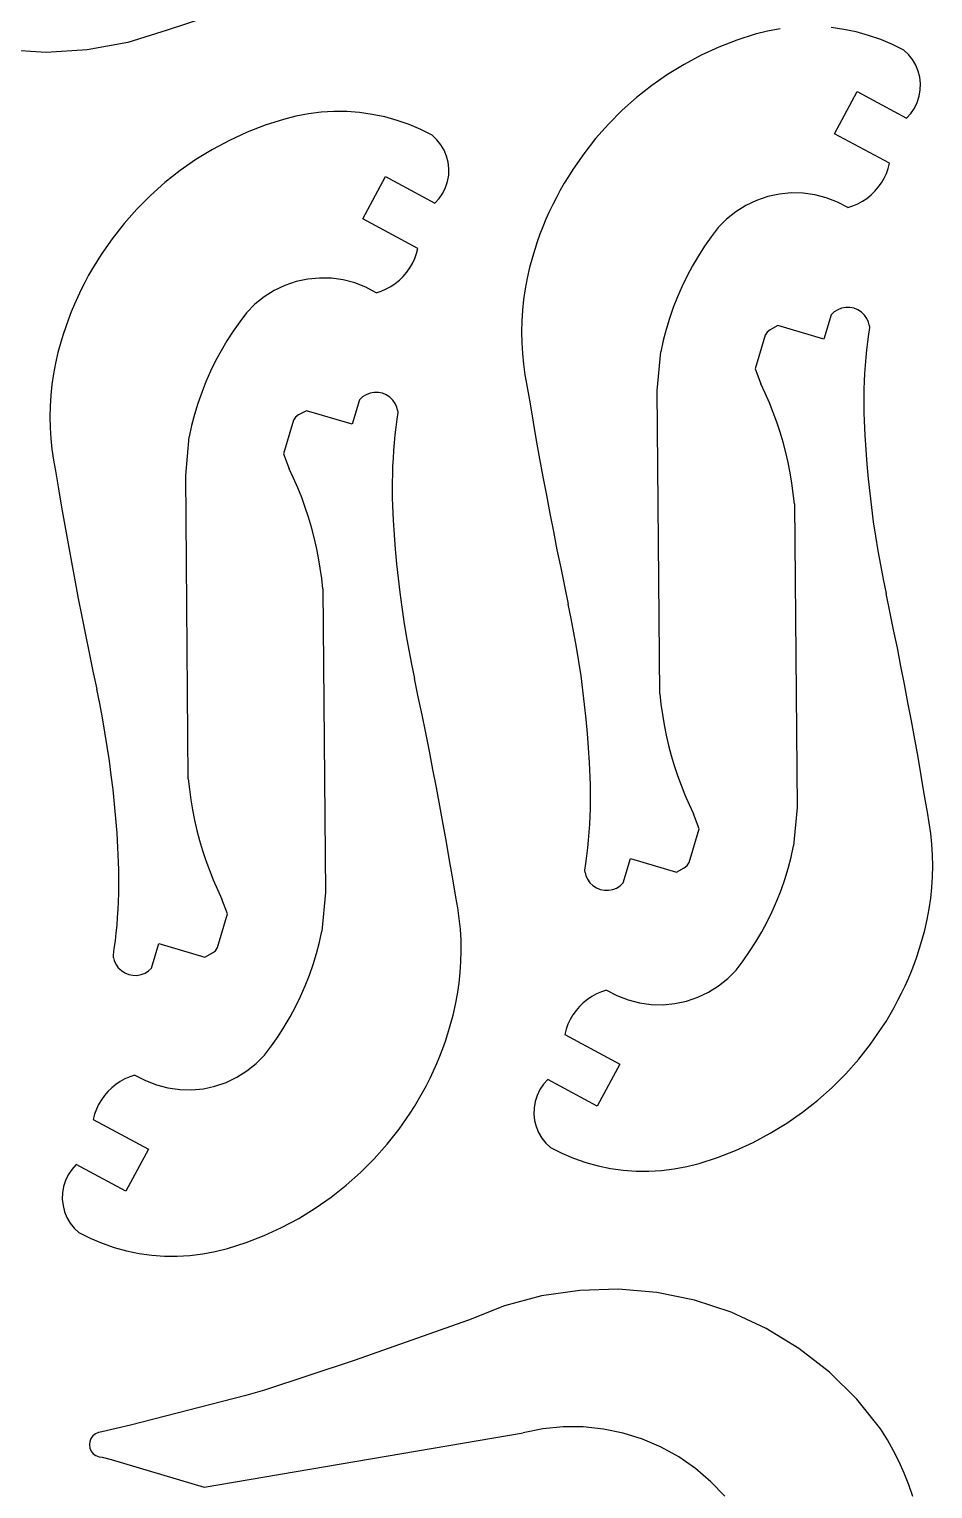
# Model space of a CAD drawing. Extents: x -3998 to 3998, y -3549 to 3549.
# Drawn here: x -1279.8 to -996.5, y -569.6 to -112.1 of the extents above; entities that cross this region are included whole.
import ezdxf

# ---------------------------------------------------------------- set-up
doc = ezdxf.new("R2010")
doc.units = 0
doc.header["$MEASUREMENT"] = 0
doc.layers.get('0').update_dxf_attribs({"linetype": 'CONTINUOUS'})

msp = doc.modelspace()

# ---------------------------------------------------------------- linework, layer by layer
for p, q in [((-1224.11, -108.33), (-1236.61, -112.39)), ((-1236.61, -112.39), (-1248.93, -116.24)), ((-1052.23, -113.68), (-1058, -115.53)), ((-1048.35, -112.68), (-1052.23, -113.68)), ((-1044.41, -111.94), (-1048.35, -112.68)), ((-1024.44, -112.12), (-1028.41, -111.56)), ((-1020.52, -112.93), (-1024.44, -112.12)), ((-1016.65, -114), (-1020.52, -112.93)), ((-1012.86, -115.31), (-1016.65, -114)), ((-1274.52, -119.35), (-1287.41, -118.56)), ((-1261.63, -118.57), (-1274.52, -119.35)), ((-1248.93, -116.24), (-1261.63, -118.57)), ((-1063.65, -117.73), (-1069.16, -120.25)), ((-1058, -115.53), (-1063.65, -117.73)), ((-1009.17, -116.87), (-1012.86, -115.31)), ((-1005.58, -118.67), (-1009.17, -116.87)), ((-1004.13, -120.05), (-1005.58, -118.67)), ((-1074.51, -123.1), (-1079.68, -126.26)), ((-1069.16, -120.25), (-1074.51, -123.1)), ((-1002.88, -121.62), (-1004.13, -120.05)), ((-1001.87, -123.34), (-1002.88, -121.62)), ((-1001.11, -125.19), (-1001.87, -123.34)), ((-1079.68, -126.26), (-1084.65, -129.72)), ((-1000.61, -127.13), (-1001.11, -125.19)), ((-1000.4, -129.12), (-1000.61, -127.13)), ((-1084.65, -129.72), (-1089.41, -133.48)), ((-1027.38, -144.83), (-1020.28, -131.62)), ((-1020.28, -131.62), (-1004.75, -139.95)), ((-1000.8, -133.1), (-1000.46, -131.13)), ((-1000.46, -131.13), (-1000.4, -129.12)), ((-1089.41, -133.48), (-1093.94, -137.5)), ((-1003.41, -138.47), (-1002.29, -136.81)), ((-1002.29, -136.81), (-1001.41, -135)), ((-1001.41, -135), (-1000.8, -133.1)), ((-1200.09, -140.34), (-1205.86, -142.19)), ((-1196.21, -139.34), (-1200.09, -140.34)), ((-1192.27, -138.6), (-1196.21, -139.34)), ((-1188.29, -138.11), (-1192.27, -138.6)), ((-1184.28, -137.89), (-1188.29, -138.11)), ((-1180.27, -137.92), (-1184.28, -137.89)), ((-1176.27, -138.22), (-1180.27, -137.92)), ((-1172.3, -138.78), (-1176.27, -138.22)), ((-1168.37, -139.59), (-1172.3, -138.78)), ((-1164.51, -140.66), (-1168.37, -139.59)), ((-1160.72, -141.97), (-1164.51, -140.66)), ((-1098.22, -141.79), (-1102.24, -146.33)), ((-1093.94, -137.5), (-1098.22, -141.79)), ((-1004.75, -139.95), (-1003.41, -138.47)), ((-1211.51, -144.39), (-1217.02, -146.91)), ((-1205.86, -142.19), (-1211.51, -144.39)), ((-1157.02, -143.53), (-1160.72, -141.97)), ((-1153.44, -145.33), (-1157.02, -143.53)), ((-1151.99, -146.71), (-1153.44, -145.33)), ((-1102.24, -146.33), (-1105.98, -151.1)), ((-1010.08, -154.11), (-1027.38, -144.83)), ((-1222.37, -149.76), (-1227.54, -152.92)), ((-1217.02, -146.91), (-1222.37, -149.76)), ((-1150.74, -148.28), (-1151.99, -146.71)), ((-1149.73, -150), (-1150.74, -148.28)), ((-1148.97, -151.85), (-1149.73, -150)), ((-1227.54, -152.92), (-1232.51, -156.38)), ((-1148.47, -153.79), (-1148.97, -151.85)), ((-1148.25, -155.78), (-1148.47, -153.79)), ((-1105.98, -151.1), (-1109.43, -156.08)), ((-1010.51, -155.73), (-1010.08, -154.11)), ((-1232.51, -156.38), (-1237.27, -160.14)), ((-1175.23, -171.49), (-1168.14, -158.27)), ((-1168.14, -158.27), (-1152.6, -166.61)), ((-1149.27, -161.66), (-1148.66, -159.76)), ((-1148.66, -159.76), (-1148.31, -157.79)), ((-1148.31, -157.79), (-1148.25, -155.78)), ((-1110.79, -158.21), (-1112.1, -160.37)), ((-1109.43, -156.08), (-1110.79, -158.21)), ((-1012.63, -160.25), (-1011.79, -158.81)), ((-1011.79, -158.81), (-1011.08, -157.3)), ((-1011.08, -157.3), (-1010.51, -155.73)), ((-1241.8, -164.16), (-1246.08, -168.45)), ((-1237.27, -160.14), (-1241.8, -164.16)), ((-1151.26, -165.13), (-1150.15, -163.46)), ((-1150.15, -163.46), (-1149.27, -161.66)), ((-1113.35, -162.56), (-1114.55, -164.79)), ((-1112.1, -160.37), (-1113.35, -162.56)), ((-1048.26, -164.54), (-1051.78, -165.74)), ((-1044.62, -163.76), (-1048.26, -164.54)), ((-1040.92, -163.41), (-1044.62, -163.76)), ((-1037.2, -163.49), (-1040.92, -163.41)), ((-1033.52, -164), (-1037.2, -163.49)), ((-1029.92, -164.93), (-1033.52, -164)), ((-1017.19, -165.09), (-1015.89, -164.04)), ((-1015.89, -164.04), (-1014.69, -162.88)), ((-1014.69, -162.88), (-1013.6, -161.61)), ((-1013.6, -161.61), (-1012.63, -160.25)), ((-1246.08, -168.45), (-1250.1, -172.99)), ((-1152.6, -166.61), (-1151.26, -165.13)), ((-1115.69, -167.04), (-1116.78, -169.33)), ((-1114.55, -164.79), (-1115.69, -167.04)), ((-1055.14, -167.33), (-1058.29, -169.31)), ((-1051.78, -165.74), (-1055.14, -167.33)), ((-1026.45, -166.27), (-1029.92, -164.93)), ((-1023.17, -168.01), (-1026.45, -166.27)), ((-1023.17, -168.01), (-1021.58, -167.49)), ((-1021.58, -167.49), (-1020.05, -166.82)), ((-1020.05, -166.82), (-1018.58, -166.02)), ((-1018.58, -166.02), (-1017.19, -165.09)), ((-1250.1, -172.99), (-1253.84, -177.76)), ((-1157.94, -180.77), (-1175.23, -171.49)), ((-1117.8, -171.63), (-1118.77, -173.97)), ((-1116.78, -169.33), (-1117.8, -171.63)), ((-1061.19, -171.64), (-1063.8, -174.28)), ((-1058.29, -169.31), (-1061.19, -171.64)), ((-1253.84, -177.76), (-1257.29, -182.74)), ((-1119.68, -176.33), (-1120.53, -178.71)), ((-1118.77, -173.97), (-1119.68, -176.33)), ((-1065.98, -177.15), (-1068.05, -180.1)), ((-1063.8, -174.28), (-1065.98, -177.15)), ((-1257.29, -182.74), (-1258.65, -184.87)), ((-1158.94, -183.96), (-1158.37, -182.39)), ((-1158.37, -182.39), (-1157.94, -180.77)), ((-1121.32, -181.11), (-1122.05, -183.53)), ((-1120.53, -178.71), (-1121.32, -181.11)), ((-1068.05, -180.1), (-1070.01, -183.13)), ((-1259.96, -187.03), (-1261.21, -189.22)), ((-1258.65, -184.87), (-1259.96, -187.03)), ((-1161.46, -188.27), (-1160.49, -186.91)), ((-1160.49, -186.91), (-1159.65, -185.47)), ((-1159.65, -185.47), (-1158.94, -183.96)), ((-1122.95, -186.8), (-1123.71, -190.1)), ((-1122.05, -183.53), (-1122.95, -186.8)), ((-1071.84, -186.24), (-1073.54, -189.41)), ((-1070.01, -183.13), (-1071.84, -186.24)), ((-1262.41, -191.45), (-1263.55, -193.7)), ((-1261.21, -189.22), (-1262.41, -191.45)), ((-1196.11, -191.2), (-1199.64, -192.4)), ((-1192.48, -190.42), (-1196.11, -191.2)), ((-1188.78, -190.07), (-1192.48, -190.42)), ((-1185.06, -190.15), (-1188.78, -190.07)), ((-1181.38, -190.66), (-1185.06, -190.15)), ((-1177.78, -191.59), (-1181.38, -190.66)), ((-1174.31, -192.93), (-1177.78, -191.59)), ((-1166.44, -192.68), (-1165.05, -191.75)), ((-1165.05, -191.75), (-1163.75, -190.7)), ((-1163.75, -190.7), (-1162.55, -189.54)), ((-1162.55, -189.54), (-1161.46, -188.27)), ((-1123.71, -190.1), (-1124.34, -193.44)), ((-1073.54, -189.41), (-1075.12, -192.65)), ((-1264.63, -195.98), (-1265.66, -198.29)), ((-1263.55, -193.7), (-1264.63, -195.98)), ((-1206.14, -195.97), (-1209.04, -198.29)), ((-1202.99, -193.99), (-1206.14, -195.97)), ((-1199.64, -192.4), (-1202.99, -193.99)), ((-1171.02, -194.67), (-1174.31, -192.93)), ((-1171.02, -194.67), (-1169.44, -194.14)), ((-1169.44, -194.14), (-1167.9, -193.48)), ((-1167.9, -193.48), (-1166.44, -192.68)), ((-1124.34, -193.44), (-1124.83, -196.79)), ((-1076.57, -195.96), (-1077.89, -199.31)), ((-1075.12, -192.65), (-1076.57, -195.96)), ((-1266.63, -200.63), (-1267.54, -202.99)), ((-1265.66, -198.29), (-1266.63, -200.63)), ((-1211.65, -200.94), (-1213.84, -203.81)), ((-1209.04, -198.29), (-1211.65, -200.94)), ((-1125.19, -200.17), (-1125.4, -203.56)), ((-1124.83, -196.79), (-1125.19, -200.17)), ((-1077.89, -199.31), (-1079.08, -202.72)), ((-1027.44, -200.68), (-1028.4, -201.58)), ((-1026.33, -199.99), (-1027.44, -200.68)), ((-1025.11, -199.51), (-1026.33, -199.99)), ((-1023.82, -199.28), (-1025.11, -199.51)), ((-1022.5, -199.29), (-1023.82, -199.28)), ((-1021.22, -199.55), (-1022.5, -199.29)), ((-1020, -200.04), (-1021.22, -199.55)), ((-1018.91, -200.76), (-1020, -200.04)), ((-1017.96, -201.67), (-1018.91, -200.76)), ((-1268.39, -205.36), (-1269.18, -207.77)), ((-1267.54, -202.99), (-1268.39, -205.36)), ((-1213.84, -203.81), (-1215.91, -206.76)), ((-1125.4, -203.56), (-1125.47, -206.95)), ((-1079.08, -202.72), (-1080.13, -206.16)), ((-1045.06, -204.99), (-1047.54, -206.34)), ((-1030.67, -209.25), (-1045.06, -204.99)), ((-1028.4, -201.58), (-1030.67, -209.25)), ((-1017.2, -202.74), (-1017.96, -201.67)), ((-1016.66, -203.93), (-1017.2, -202.74)), ((-1016.41, -205.6), (-1016.71, -207.65)), ((-1016.45, -204.82), (-1016.66, -203.93)), ((-1016.45, -204.82), (-1016.41, -205.6)), ((-1269.9, -210.18), (-1270.81, -213.46)), ((-1269.18, -207.77), (-1269.9, -210.18)), ((-1217.86, -209.79), (-1219.69, -212.9)), ((-1215.91, -206.76), (-1217.86, -209.79)), ((-1125.47, -206.95), (-1125.41, -210.34)), ((-1125.41, -210.34), (-1125.2, -213.73)), ((-1081.04, -209.65), (-1081.81, -213.17)), ((-1080.13, -206.16), (-1081.04, -209.65)), ((-1049.07, -207.97), (-1052.19, -218.52)), ((-1048.47, -207), (-1049.07, -207.97)), ((-1047.54, -206.34), (-1048.47, -207)), ((-1017.03, -210.11), (-1017.31, -212.57)), ((-1016.71, -207.65), (-1017.03, -210.11)), ((-1270.81, -213.46), (-1271.57, -216.76)), ((-1219.69, -212.9), (-1221.4, -216.07)), ((-1125.2, -213.73), (-1124.86, -217.1)), ((-1082.91, -225.28), (-1081.81, -213.17)), ((-1017.54, -215.03), (-1017.74, -217.49)), ((-1017.31, -212.57), (-1017.54, -215.03)), ((-1271.57, -216.76), (-1272.2, -220.1)), ((-1222.98, -219.31), (-1224.43, -222.61)), ((-1221.4, -216.07), (-1222.98, -219.31)), ((-1124.86, -217.1), (-1124.38, -220.46)), ((-1052.19, -218.52), (-1050.45, -223.2)), ((-1017.74, -217.49), (-1017.91, -219.96)), ((-1272.69, -223.45), (-1273.04, -226.83)), ((-1272.2, -220.1), (-1272.69, -223.45)), ((-1224.43, -222.61), (-1225.75, -225.97)), ((-1124.38, -220.46), (-1123.76, -223.8)), ((-1123.76, -223.8), (-1122.8, -229.53)), ((-1049.05, -226.17), (-1050.45, -223.2)), ((-1018.03, -222.43), (-1018.11, -224.9)), ((-1017.91, -219.96), (-1018.03, -222.43)), ((-1273.04, -226.83), (-1273.26, -230.22)), ((-1225.75, -225.97), (-1226.93, -229.37)), ((-1176.26, -228.24), (-1178.53, -235.91)), ((-1175.3, -227.34), (-1176.26, -228.24)), ((-1174.19, -226.65), (-1175.3, -227.34)), ((-1172.96, -226.17), (-1174.19, -226.65)), ((-1171.67, -225.94), (-1172.96, -226.17)), ((-1170.36, -225.95), (-1171.67, -225.94)), ((-1169.08, -226.2), (-1170.36, -225.95)), ((-1167.86, -226.7), (-1169.08, -226.2)), ((-1166.76, -227.42), (-1167.86, -226.7)), ((-1165.82, -228.33), (-1166.76, -227.42)), ((-1165.06, -229.4), (-1165.82, -228.33)), ((-1082.08, -320.41), (-1082.91, -225.28)), ((-1047.74, -229.17), (-1049.05, -226.17)), ((-1018.11, -224.9), (-1018.16, -227.38)), ((-1018.16, -227.38), (-1018.16, -229.85)), ((-1273.26, -230.22), (-1273.33, -233.61)), ((-1227.98, -232.82), (-1228.9, -236.31)), ((-1226.93, -229.37), (-1227.98, -232.82)), ((-1195.4, -233), (-1196.32, -233.66)), ((-1192.91, -231.65), (-1195.4, -233)), ((-1178.53, -235.91), (-1192.91, -231.65)), ((-1164.52, -230.59), (-1165.06, -229.4)), ((-1164.27, -232.26), (-1164.57, -234.31)), ((-1164.31, -231.48), (-1164.52, -230.59)), ((-1164.31, -231.48), (-1164.27, -232.26)), ((-1122.8, -229.53), (-1121.83, -235.26)), ((-1046.53, -232.21), (-1047.74, -229.17)), ((-1045.4, -235.29), (-1046.53, -232.21)), ((-1018.16, -229.85), (-1018.13, -232.32)), ((-1018.13, -232.32), (-1018.06, -234.79)), ((-1273.33, -233.61), (-1273.27, -237)), ((-1273.27, -237), (-1273.06, -240.39)), ((-1228.9, -236.31), (-1229.67, -239.83)), ((-1196.92, -234.63), (-1200.05, -245.18)), ((-1196.32, -233.66), (-1196.92, -234.63)), ((-1164.88, -236.77), (-1165.16, -239.22)), ((-1164.57, -234.31), (-1164.88, -236.77)), ((-1121.83, -235.26), (-1120.83, -240.99)), ((-1044.38, -238.4), (-1045.4, -235.29)), ((-1018.06, -234.79), (-1017.84, -239.34)), ((-1273.06, -240.39), (-1272.72, -243.76)), ((-1230.77, -251.94), (-1229.67, -239.83)), ((-1165.4, -241.69), (-1165.6, -244.15)), ((-1165.16, -239.22), (-1165.4, -241.69)), ((-1120.83, -240.99), (-1119.8, -246.71)), ((-1043.44, -241.54), (-1044.38, -238.4)), ((-1042.61, -244.71), (-1043.44, -241.54)), ((-1017.84, -239.34), (-1017.55, -243.89)), ((-1272.72, -243.76), (-1272.23, -247.12)), ((-1200.05, -245.18), (-1198.31, -249.86)), ((-1165.76, -246.62), (-1165.89, -249.09)), ((-1165.6, -244.15), (-1165.76, -246.62)), ((-1119.8, -246.71), (-1118.76, -252.42)), ((-1041.87, -247.9), (-1042.61, -244.71)), ((-1017.55, -243.89), (-1017.2, -248.43)), ((-1272.23, -247.12), (-1271.61, -250.46)), ((-1271.61, -250.46), (-1270.66, -256.19)), ((-1196.91, -252.83), (-1198.31, -249.86)), ((-1165.97, -251.56), (-1166.01, -254.03)), ((-1165.89, -249.09), (-1165.97, -251.56)), ((-1041.23, -251.11), (-1041.87, -247.9)), ((-1040.69, -254.34), (-1041.23, -251.11)), ((-1017.2, -248.43), (-1016.79, -252.96)), ((-1270.66, -256.19), (-1269.68, -261.92)), ((-1229.94, -347.07), (-1230.77, -251.94)), ((-1195.6, -255.83), (-1196.91, -252.83)), ((-1194.38, -258.87), (-1195.6, -255.83)), ((-1166.01, -254.03), (-1166.02, -256.51)), ((-1118.76, -252.42), (-1117.69, -258.14)), ((-1040.25, -257.59), (-1040.69, -254.34)), ((-1016.79, -252.96), (-1016.31, -257.49)), ((-1193.26, -261.95), (-1194.38, -258.87)), ((-1166.02, -256.51), (-1165.99, -258.98)), ((-1165.99, -258.98), (-1165.91, -261.45)), ((-1117.69, -258.14), (-1116.6, -263.85)), ((-1039.91, -260.85), (-1040.25, -257.59)), ((-1016.31, -257.49), (-1015.77, -262.01)), ((-1269.68, -261.92), (-1268.68, -267.65)), ((-1192.23, -265.06), (-1193.26, -261.95)), ((-1191.3, -268.2), (-1192.23, -265.06)), ((-1165.91, -261.45), (-1165.69, -266)), ((-1116.6, -263.85), (-1115.48, -269.55)), ((-1039.91, -260.85), (-1039.08, -355.98)), ((-1015.77, -262.01), (-1015.17, -266.53)), ((-1268.68, -267.65), (-1267.66, -273.37)), ((-1190.47, -271.37), (-1191.3, -268.2)), ((-1165.69, -266), (-1165.41, -270.55)), ((-1115.48, -269.55), (-1114.35, -275.25)), ((-1015.17, -266.53), (-1014.5, -271.03)), ((-1267.66, -273.37), (-1266.61, -279.08)), ((-1189.73, -274.56), (-1190.47, -271.37)), ((-1165.41, -270.55), (-1165.06, -275.09)), ((-1014.5, -271.03), (-1013.77, -275.53)), ((-1189.09, -277.77), (-1189.73, -274.56)), ((-1188.55, -281), (-1189.09, -277.77)), ((-1165.06, -275.09), (-1164.65, -279.62)), ((-1114.35, -275.25), (-1113.19, -280.94)), ((-1013.77, -275.53), (-1012.97, -280.01)), ((-1266.61, -279.08), (-1265.55, -284.8)), ((-1188.11, -284.25), (-1188.55, -281)), ((-1164.65, -279.62), (-1164.17, -284.15)), ((-1113.19, -280.94), (-1112, -286.63)), ((-1012.97, -280.01), (-1012.11, -284.48)), ((-1265.55, -284.8), (-1264.45, -290.5)), ((-1187.77, -287.51), (-1188.11, -284.25)), ((-1187.77, -287.51), (-1186.93, -382.64)), ((-1164.17, -284.15), (-1163.63, -288.67)), ((-1112, -286.63), (-1110.8, -292.32)), ((-1012.11, -284.48), (-1011.19, -288.94)), ((-1264.45, -290.5), (-1263.34, -296.21)), ((-1163.63, -288.67), (-1163.02, -293.19)), ((-1109.88, -296.78), (-1110.8, -292.32)), ((-1009.99, -294.63), (-1011.19, -288.94)), ((-1263.34, -296.21), (-1262.2, -301.91)), ((-1163.02, -293.19), (-1162.36, -297.69)), ((-1109.02, -301.25), (-1109.88, -296.78)), ((-1008.8, -300.32), (-1009.99, -294.63)), ((-1262.2, -301.91), (-1261.04, -307.6)), ((-1162.36, -297.69), (-1161.62, -302.19)), ((-1108.22, -305.74), (-1109.02, -301.25)), ((-1007.64, -306.01), (-1008.8, -300.32)), ((-1161.62, -302.19), (-1160.83, -306.67)), ((-1107.49, -310.23), (-1108.22, -305.74)), ((-1006.51, -311.71), (-1007.64, -306.01)), ((-1261.04, -307.6), (-1259.86, -313.29)), ((-1160.83, -306.67), (-1159.97, -311.14)), ((-1106.82, -314.73), (-1107.49, -310.23)), ((-1259.86, -313.29), (-1258.66, -318.98)), ((-1159.97, -311.14), (-1159.05, -315.6)), ((-1157.84, -321.29), (-1159.05, -315.6)), ((-1106.22, -319.25), (-1106.82, -314.73)), ((-1005.39, -317.42), (-1006.51, -311.71)), ((-1257.73, -323.44), (-1258.66, -318.98)), ((-1105.68, -323.77), (-1106.22, -319.25)), ((-1004.3, -323.13), (-1005.39, -317.42)), ((-1256.88, -327.91), (-1257.73, -323.44)), ((-1156.66, -326.98), (-1157.84, -321.29)), ((-1105.2, -328.3), (-1105.68, -323.77)), ((-1082.08, -320.41), (-1081.74, -323.67)), ((-1081.74, -323.67), (-1081.3, -326.92)), ((-1003.23, -328.84), (-1004.3, -323.13)), ((-1256.08, -332.39), (-1256.88, -327.91)), ((-1155.5, -332.67), (-1156.66, -326.98)), ((-1104.79, -332.83), (-1105.2, -328.3)), ((-1081.3, -326.92), (-1080.76, -330.15)), ((-1002.19, -334.56), (-1003.23, -328.84)), ((-1255.35, -336.89), (-1256.08, -332.39)), ((-1154.36, -338.37), (-1155.5, -332.67)), ((-1104.44, -337.37), (-1104.79, -332.83)), ((-1080.76, -330.15), (-1080.12, -333.36)), ((-1080.12, -333.36), (-1079.38, -336.55)), ((-1254.68, -341.39), (-1255.35, -336.89)), ((-1153.25, -344.08), (-1154.36, -338.37)), ((-1104.15, -341.92), (-1104.44, -337.37)), ((-1079.38, -336.55), (-1078.55, -339.72)), ((-1001.16, -340.28), (-1002.19, -334.56)), ((-1254.08, -345.91), (-1254.68, -341.39)), ((-1103.93, -346.47), (-1104.15, -341.92)), ((-1078.55, -339.72), (-1077.61, -342.86)), ((-1077.61, -342.86), (-1076.59, -345.97)), ((-1000.16, -346), (-1001.16, -340.28)), ((-1253.53, -350.43), (-1254.08, -345.91)), ((-1229.94, -347.07), (-1229.6, -350.33)), ((-1152.16, -349.79), (-1153.25, -344.08)), ((-1103.86, -348.94), (-1103.93, -346.47)), ((-1076.59, -345.97), (-1075.46, -349.05)), ((-999.19, -351.73), (-1000.16, -346)), ((-1253.06, -354.96), (-1253.53, -350.43)), ((-1229.6, -350.33), (-1229.15, -353.58)), ((-1151.09, -355.5), (-1152.16, -349.79)), ((-1103.83, -351.41), (-1103.86, -348.94)), ((-1103.83, -353.89), (-1103.83, -351.41)), ((-1075.46, -349.05), (-1074.25, -352.09)), ((-1074.25, -352.09), (-1072.94, -355.1)), ((-998.23, -357.46), (-999.19, -351.73)), ((-1252.64, -359.49), (-1253.06, -354.96)), ((-1229.15, -353.58), (-1228.61, -356.81)), ((-1228.61, -356.81), (-1227.97, -360.02)), ((-1150.04, -361.22), (-1151.09, -355.5)), ((-1103.96, -358.83), (-1103.88, -356.36)), ((-1103.88, -356.36), (-1103.83, -353.89)), ((-1072.94, -355.1), (-1071.54, -358.06)), ((-1039.08, -355.98), (-1040.18, -368.09)), ((-1252.3, -364.03), (-1252.64, -359.49)), ((-1227.97, -360.02), (-1227.24, -363.21)), ((-1149.02, -366.94), (-1150.04, -361.22)), ((-1104.24, -363.77), (-1104.08, -361.3)), ((-1104.08, -361.3), (-1103.96, -358.83)), ((-1069.8, -362.75), (-1071.54, -358.06)), ((-997.61, -360.8), (-998.23, -357.46)), ((-997.13, -364.16), (-997.61, -360.8)), ((-1252.01, -368.58), (-1252.3, -364.03)), ((-1227.24, -363.21), (-1226.4, -366.38)), ((-1104.44, -366.24), (-1104.24, -363.77)), ((-1072.92, -373.29), (-1069.8, -362.75)), ((-996.79, -367.53), (-997.13, -364.16)), ((-1251.79, -373.13), (-1252.01, -368.58)), ((-1226.4, -366.38), (-1225.47, -369.52)), ((-1225.47, -369.52), (-1224.44, -372.63)), ((-1148.02, -372.66), (-1149.02, -366.94)), ((-1104.96, -371.16), (-1104.68, -368.7)), ((-1104.68, -368.7), (-1104.44, -366.24)), ((-1040.95, -371.61), (-1040.18, -368.09)), ((-996.58, -370.92), (-996.79, -367.53)), ((-1251.72, -375.6), (-1251.79, -373.13)), ((-1224.44, -372.63), (-1223.32, -375.71)), ((-1147.04, -378.39), (-1148.02, -372.66)), ((-1105.58, -375.66), (-1105.28, -373.61)), ((-1105.28, -373.61), (-1104.96, -371.16)), ((-1093.59, -379.69), (-1091.32, -372.02)), ((-1091.32, -372.02), (-1076.93, -376.28)), ((-1076.93, -376.28), (-1074.45, -374.93)), ((-1074.45, -374.93), (-1073.52, -374.26)), ((-1073.52, -374.26), (-1072.92, -373.29)), ((-1042.91, -378.55), (-1041.86, -375.1)), ((-1041.86, -375.1), (-1040.95, -371.61)), ((-996.59, -377.71), (-996.52, -374.31)), ((-996.52, -374.31), (-996.58, -370.92)), ((-1251.68, -378.07), (-1251.72, -375.6)), ((-1251.69, -380.55), (-1251.68, -378.07)), ((-1223.32, -375.71), (-1222.1, -378.75)), ((-1222.1, -378.75), (-1220.8, -381.76)), ((-1146.09, -384.12), (-1147.04, -378.39)), ((-1105.54, -376.44), (-1105.58, -375.66)), ((-1105.54, -376.44), (-1105.33, -377.33)), ((-1105.33, -377.33), (-1104.79, -378.53)), ((-1104.79, -378.53), (-1104.03, -379.6)), ((-1104.03, -379.6), (-1103.08, -380.51)), ((-1094.55, -380.58), (-1093.59, -379.69)), ((-1044.1, -381.95), (-1042.91, -378.55)), ((-996.8, -381.09), (-996.59, -377.71)), ((-1251.82, -385.49), (-1251.73, -383.02)), ((-1251.73, -383.02), (-1251.69, -380.55)), ((-1220.8, -381.76), (-1219.39, -384.72)), ((-1186.93, -382.64), (-1188.03, -394.75)), ((-1145.47, -387.46), (-1146.09, -384.12)), ((-1103.08, -380.51), (-1101.98, -381.22)), ((-1101.98, -381.22), (-1100.77, -381.72)), ((-1100.77, -381.72), (-1099.48, -381.98)), ((-1099.48, -381.98), (-1098.17, -381.99)), ((-1098.17, -381.99), (-1096.88, -381.75)), ((-1096.88, -381.75), (-1095.66, -381.28)), ((-1095.66, -381.28), (-1094.55, -380.58)), ((-1045.42, -385.31), (-1044.1, -381.95)), ((-997.16, -384.47), (-996.8, -381.09)), ((-1252.1, -390.43), (-1251.94, -387.96)), ((-1251.94, -387.96), (-1251.82, -385.49)), ((-1217.65, -389.4), (-1219.39, -384.72)), ((-1144.99, -390.82), (-1145.47, -387.46)), ((-1048.45, -391.85), (-1046.87, -388.61)), ((-1046.87, -388.61), (-1045.42, -385.31)), ((-998.28, -391.16), (-997.65, -387.83)), ((-997.65, -387.83), (-997.16, -384.47)), ((-1252.54, -395.36), (-1252.3, -392.89)), ((-1252.3, -392.89), (-1252.1, -390.43)), ((-1220.78, -399.95), (-1217.65, -389.4)), ((-1144.64, -394.19), (-1144.99, -390.82)), ((-1050.15, -395.02), (-1048.45, -391.85)), ((-999.04, -394.47), (-998.28, -391.16)), ((-1253.14, -400.27), (-1252.82, -397.81)), ((-1252.82, -397.81), (-1252.54, -395.36)), ((-1188.81, -398.27), (-1188.03, -394.75)), ((-1144.44, -397.58), (-1144.64, -394.19)), ((-1144.37, -400.97), (-1144.44, -397.58)), ((-1051.98, -398.13), (-1050.15, -395.02)), ((-1000.67, -400.16), (-999.94, -397.74)), ((-999.94, -397.74), (-999.04, -394.47)), ((-1253.43, -402.32), (-1253.14, -400.27)), ((-1253.4, -403.1), (-1253.43, -402.32)), ((-1241.45, -406.35), (-1239.17, -398.68)), ((-1239.17, -398.68), (-1224.79, -402.94)), ((-1224.79, -402.94), (-1222.31, -401.59)), ((-1222.31, -401.59), (-1221.38, -400.92)), ((-1221.38, -400.92), (-1220.78, -399.95)), ((-1190.77, -405.21), (-1189.72, -401.76)), ((-1189.72, -401.76), (-1188.81, -398.27)), ((-1144.45, -404.37), (-1144.37, -400.97)), ((-1056.01, -404.11), (-1053.94, -401.16)), ((-1053.94, -401.16), (-1051.98, -398.13)), ((-1002.31, -404.94), (-1001.46, -402.56)), ((-1001.46, -402.56), (-1000.67, -400.16)), ((-1253.4, -403.1), (-1253.18, -403.99)), ((-1253.18, -403.99), (-1252.64, -405.18)), ((-1252.64, -405.18), (-1251.89, -406.26)), ((-1251.89, -406.26), (-1250.94, -407.17)), ((-1250.94, -407.17), (-1249.84, -407.88)), ((-1242.41, -407.24), (-1241.45, -406.35)), ((-1191.95, -408.61), (-1190.77, -405.21)), ((-1144.66, -407.75), (-1144.45, -404.37)), ((-1060.8, -409.63), (-1058.19, -406.98)), ((-1058.19, -406.98), (-1056.01, -404.11)), ((-1003.22, -407.29), (-1002.31, -404.94)), ((-1249.84, -407.88), (-1248.63, -408.38)), ((-1248.63, -408.38), (-1247.34, -408.63)), ((-1247.34, -408.63), (-1246.03, -408.65)), ((-1246.03, -408.65), (-1244.74, -408.41)), ((-1244.74, -408.41), (-1243.52, -407.94)), ((-1243.52, -407.94), (-1242.41, -407.24)), ((-1193.27, -411.97), (-1191.95, -408.61)), ((-1145.5, -414.49), (-1145.01, -411.13)), ((-1145.01, -411.13), (-1144.66, -407.75)), ((-1063.7, -411.95), (-1060.8, -409.63)), ((-1005.21, -411.94), (-1004.19, -409.63)), ((-1004.19, -409.63), (-1003.22, -407.29)), ((-1196.3, -418.51), (-1194.72, -415.27)), ((-1194.72, -415.27), (-1193.27, -411.97)), ((-1146.13, -417.82), (-1145.5, -414.49)), ((-1104.8, -416.17), (-1106.1, -417.22)), ((-1103.41, -415.24), (-1104.8, -416.17)), ((-1101.94, -414.44), (-1103.41, -415.24)), ((-1100.41, -413.78), (-1101.94, -414.44)), ((-1098.82, -413.25), (-1100.41, -413.78)), ((-1098.82, -413.25), (-1095.54, -414.99)), ((-1095.54, -414.99), (-1092.07, -416.33)), ((-1092.07, -416.33), (-1088.47, -417.27)), ((-1073.73, -416.72), (-1070.21, -415.53)), ((-1070.21, -415.53), (-1066.85, -413.93)), ((-1066.85, -413.93), (-1063.7, -411.95)), ((-1007.44, -416.47), (-1006.3, -414.22)), ((-1006.3, -414.22), (-1005.21, -411.94)), ((-1198.01, -421.68), (-1196.3, -418.51)), ((-1146.9, -421.13), (-1146.13, -417.82)), ((-1108.38, -419.65), (-1109.35, -421.01)), ((-1107.3, -418.38), (-1108.38, -419.65)), ((-1106.1, -417.22), (-1107.3, -418.38)), ((-1088.47, -417.27), (-1084.79, -417.78)), ((-1084.79, -417.78), (-1081.07, -417.85)), ((-1081.07, -417.85), (-1077.37, -417.5)), ((-1077.37, -417.5), (-1073.73, -416.72)), ((-1011.19, -423.06), (-1009.89, -420.89)), ((-1009.89, -420.89), (-1008.63, -418.7)), ((-1008.63, -418.7), (-1007.44, -416.47)), ((-1201.79, -427.82), (-1199.84, -424.79)), ((-1199.84, -424.79), (-1198.01, -421.68)), ((-1148.53, -426.82), (-1147.8, -424.4)), ((-1147.8, -424.4), (-1146.9, -421.13)), ((-1110.91, -423.96), (-1111.48, -425.53)), ((-1110.2, -422.45), (-1110.91, -423.96)), ((-1109.35, -421.01), (-1110.2, -422.45)), ((-1016.01, -430.17), (-1012.56, -425.18)), ((-1012.56, -425.18), (-1011.19, -423.06)), ((-1203.86, -430.77), (-1201.79, -427.82)), ((-1150.17, -431.6), (-1149.32, -429.22)), ((-1149.32, -429.22), (-1148.53, -426.82)), ((-1111.48, -425.53), (-1111.91, -427.15)), ((-1111.91, -427.15), (-1094.61, -436.43)), ((-1208.66, -436.29), (-1206.05, -433.64)), ((-1206.05, -433.64), (-1203.86, -430.77)), ((-1152.04, -436.29), (-1151.07, -433.95)), ((-1151.07, -433.95), (-1150.17, -431.6)), ((-1019.75, -434.93), (-1016.01, -430.17)), ((-1214.71, -440.59), (-1211.56, -438.61)), ((-1211.56, -438.61), (-1208.66, -436.29)), ((-1154.15, -440.88), (-1153.07, -438.6)), ((-1153.07, -438.6), (-1152.04, -436.29)), ((-1094.61, -436.43), (-1101.71, -449.65)), ((-1023.77, -439.47), (-1019.75, -434.93)), ((-1252.65, -442.83), (-1253.95, -443.88)), ((-1251.27, -441.9), (-1252.65, -442.83)), ((-1249.8, -441.1), (-1251.27, -441.9)), ((-1248.27, -440.44), (-1249.8, -441.1)), ((-1246.68, -439.91), (-1248.27, -440.44)), ((-1246.68, -439.91), (-1243.39, -441.65)), ((-1243.39, -441.65), (-1239.93, -442.99)), ((-1239.93, -442.99), (-1236.33, -443.93)), ((-1225.22, -444.16), (-1221.59, -443.38)), ((-1221.59, -443.38), (-1218.07, -442.18)), ((-1218.07, -442.18), (-1214.71, -440.59)), ((-1156.49, -445.36), (-1155.29, -443.13)), ((-1155.29, -443.13), (-1154.15, -440.88)), ((-1118.58, -442.8), (-1119.7, -444.46)), ((-1117.24, -441.31), (-1118.58, -442.8)), ((-1101.71, -449.65), (-1117.24, -441.31)), ((-1032.58, -447.79), (-1028.05, -443.76)), ((-1028.05, -443.76), (-1023.77, -439.47)), ((-1257.21, -447.67), (-1258.06, -449.11)), ((-1256.24, -446.31), (-1257.21, -447.67)), ((-1255.15, -445.04), (-1256.24, -446.31)), ((-1253.95, -443.88), (-1255.15, -445.04)), ((-1236.33, -443.93), (-1232.64, -444.44)), ((-1232.64, -444.44), (-1228.93, -444.51)), ((-1228.93, -444.51), (-1225.22, -444.16)), ((-1159.05, -449.72), (-1157.74, -447.55)), ((-1157.74, -447.55), (-1156.49, -445.36)), ((-1121.19, -448.16), (-1121.53, -450.14)), ((-1120.58, -446.26), (-1121.19, -448.16)), ((-1119.7, -444.46), (-1120.58, -446.26)), ((-1037.34, -451.54), (-1032.58, -447.79)), ((-1259.34, -452.19), (-1259.76, -453.81)), ((-1258.77, -450.62), (-1259.34, -452.19)), ((-1258.06, -449.11), (-1258.77, -450.62)), ((-1163.87, -456.83), (-1160.41, -451.84)), ((-1160.41, -451.84), (-1159.05, -449.72)), ((-1121.53, -450.14), (-1121.59, -452.14)), ((-1121.59, -452.14), (-1121.38, -454.13)), ((-1042.31, -455), (-1037.34, -451.54)), ((-1259.76, -453.81), (-1242.47, -463.09)), ((-1167.61, -461.59), (-1163.87, -456.83)), ((-1121.38, -454.13), (-1120.88, -456.07)), ((-1120.88, -456.07), (-1120.12, -457.92)), ((-1047.48, -458.16), (-1042.31, -455)), ((-1171.63, -466.13), (-1167.61, -461.59)), ((-1120.12, -457.92), (-1119.1, -459.65)), ((-1119.1, -459.65), (-1117.86, -461.21)), ((-1117.86, -461.21), (-1116.41, -462.59)), ((-1058.34, -463.54), (-1052.83, -461.01)), ((-1052.83, -461.01), (-1047.48, -458.16)), ((-1242.47, -463.09), (-1249.56, -476.31)), ((-1175.91, -470.42), (-1171.63, -466.13)), ((-1116.41, -462.59), (-1112.82, -464.39)), ((-1112.82, -464.39), (-1109.13, -465.95)), ((-1109.13, -465.95), (-1105.34, -467.27)), ((-1069.75, -467.59), (-1063.99, -465.73)), ((-1063.99, -465.73), (-1058.34, -463.54)), ((-1267.56, -471.12), (-1268.43, -472.92)), ((-1266.44, -469.46), (-1267.56, -471.12)), ((-1265.1, -467.97), (-1266.44, -469.46)), ((-1249.56, -476.31), (-1265.1, -467.97)), ((-1180.43, -474.45), (-1175.91, -470.42)), ((-1105.34, -467.27), (-1101.47, -468.33)), ((-1101.47, -468.33), (-1097.55, -469.15)), ((-1097.55, -469.15), (-1093.57, -469.7)), ((-1093.57, -469.7), (-1089.57, -470)), ((-1089.57, -470), (-1085.56, -470.03)), ((-1085.56, -470.03), (-1081.56, -469.81)), ((-1081.56, -469.81), (-1077.58, -469.33)), ((-1077.58, -469.33), (-1073.64, -468.58)), ((-1073.64, -468.58), (-1069.75, -467.59)), ((-1269.05, -474.82), (-1269.39, -476.8)), ((-1268.43, -472.92), (-1269.05, -474.82)), ((-1185.19, -478.2), (-1180.43, -474.45)), ((-1269.39, -476.8), (-1269.45, -478.8)), ((-1269.45, -478.8), (-1269.23, -480.79)), ((-1190.17, -481.66), (-1185.19, -478.2)), ((-1269.23, -480.79), (-1268.74, -482.73)), ((-1268.74, -482.73), (-1267.98, -484.58)), ((-1267.98, -484.58), (-1266.96, -486.31)), ((-1200.68, -487.67), (-1195.34, -484.82)), ((-1195.34, -484.82), (-1190.17, -481.66)), ((-1266.96, -486.31), (-1265.72, -487.87)), ((-1265.72, -487.87), (-1264.26, -489.25)), ((-1264.26, -489.25), (-1260.68, -491.05)), ((-1206.19, -490.2), (-1200.68, -487.67)), ((-1260.68, -491.05), (-1256.98, -492.61)), ((-1256.98, -492.61), (-1253.2, -493.92)), ((-1253.2, -493.92), (-1249.33, -494.99)), ((-1217.61, -494.25), (-1211.84, -492.39)), ((-1211.84, -492.39), (-1206.19, -490.2)), ((-1249.33, -494.99), (-1245.4, -495.8)), ((-1245.4, -495.8), (-1241.43, -496.36)), ((-1241.43, -496.36), (-1237.43, -496.66)), ((-1237.43, -496.66), (-1233.42, -496.69)), ((-1233.42, -496.69), (-1229.42, -496.47)), ((-1229.42, -496.47), (-1225.44, -495.98)), ((-1225.44, -495.98), (-1221.5, -495.24)), ((-1221.5, -495.24), (-1217.61, -494.25)), ((-1107.21, -507.38), (-1119.16, -509.13)), ((-1095.13, -507.02), (-1107.21, -507.38)), ((-1083.09, -508.06), (-1095.13, -507.02)), ((-1130.84, -512.24), (-1142.08, -516.68)), ((-1119.16, -509.13), (-1130.84, -512.24)), ((-1071.25, -510.48), (-1083.09, -508.06)), ((-1059.77, -514.24), (-1071.25, -510.48)), ((-1142.08, -516.68), (-1177.89, -529.33)), ((-1048.8, -519.3), (-1059.77, -514.24)), ((-1038.48, -525.59), (-1048.8, -519.3)), ((-1028.96, -533.03), (-1038.48, -525.59)), ((-1177.89, -529.33), (-1206.08, -538.68)), ((-1020.35, -541.51), (-1028.96, -533.03)), ((-1206.08, -538.68), (-1211.89, -540.33)), ((-1211.89, -540.33), (-1248.06, -549.65)), ((-1012.79, -550.93), (-1020.35, -541.51)), ((-1259.86, -552.97), (-1260.47, -553.8)), ((-1259.06, -552.32), (-1259.86, -552.97)), ((-1258.11, -551.89), (-1259.06, -552.32)), ((-1257.09, -551.73), (-1258.11, -551.89)), ((-1248.06, -549.65), (-1257.09, -551.73)), ((-1224.99, -569.03), (-1124.99, -552.03)), ((-1118.77, -550.78), (-1124.99, -552.03)), ((-1112.45, -550.17), (-1118.77, -550.78)), ((-1106.11, -550.19), (-1112.45, -550.17)), ((-1099.8, -550.85), (-1106.11, -550.19)), ((-1093.59, -552.13), (-1099.8, -550.85)), ((-1087.54, -554.04), (-1093.59, -552.13)), ((-1010.72, -554.24), (-1012.79, -550.93)), ((-1260.84, -554.77), (-1260.95, -555.8)), ((-1260.95, -555.8), (-1260.79, -556.82)), ((-1260.47, -553.8), (-1260.84, -554.77)), ((-1260.79, -556.82), (-1260.38, -557.77)), ((-1260.38, -557.77), (-1259.73, -558.58)), ((-1081.71, -556.54), (-1087.54, -554.04)), ((-1076.16, -559.61), (-1081.71, -556.54)), ((-1008.8, -557.64), (-1010.72, -554.24)), ((-1007.05, -561.12), (-1008.8, -557.64)), ((-1259.73, -558.58), (-1258.89, -559.19)), ((-1258.89, -559.19), (-1257.93, -559.57)), ((-1257.93, -559.57), (-1256.9, -559.68)), ((-1256.9, -559.68), (-1254.08, -560.38)), ((-1254.08, -560.38), (-1224.99, -569.03)), ((-1070.94, -563.23), (-1076.16, -559.61)), ((-1005.46, -564.68), (-1007.05, -561.12)), ((-1066.12, -567.35), (-1070.94, -563.23)), ((-1004.03, -568.32), (-1005.46, -564.68)), ((-1061.73, -571.93), (-1066.12, -567.35)), ((-1002.78, -572.01), (-1004.03, -568.32))]:
    msp.add_line(p, q)

doc.saveas('drawing.dxf')
